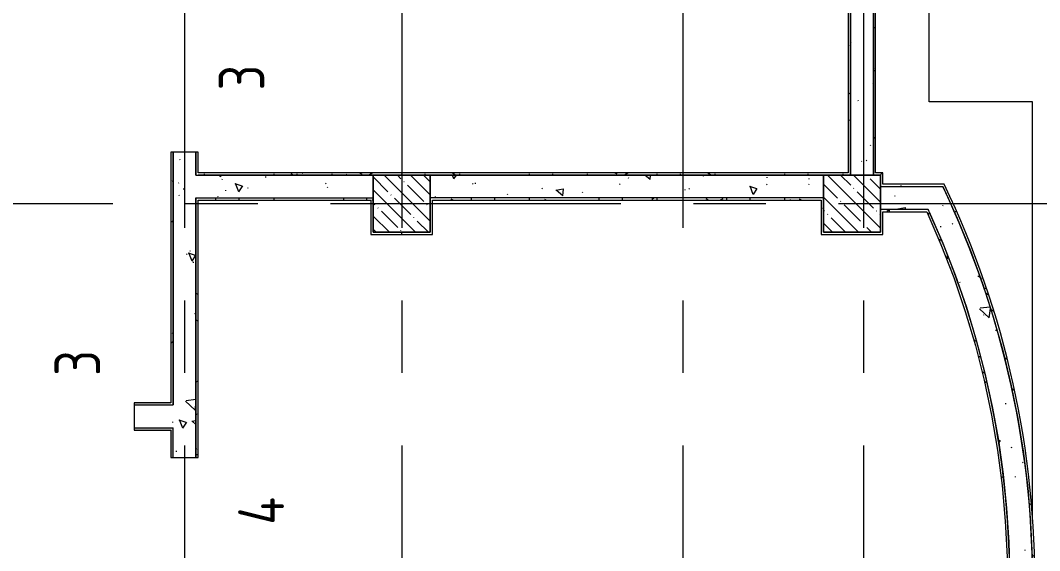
# Model space of a CAD drawing. Header units: metres. Extents: x 50 to 891, y -1294 to 247.
# Drawn here: x 266.61 to 311.2, y -1034.54 to -1011.36 of the extents above; entities that cross this region are included whole.
import ezdxf

# ---------------------------------------------------------------- set-up
doc = ezdxf.new("R2010")
doc.units = ezdxf.units.M
doc.linetypes.add('Линия сетки', pattern=[22.225, 12.7, -3.175, 3.175, -3.175])
doc.layers.add('ПЛАН', color=8, linetype='Continuous')
doc.styles.add('ISOCPEUR', font='isocpeur.ttf', dxfattribs={"width": 0.8, "height": 200})
pattern_1 = [(140, (-1795.439, 1051.8707), (0.318779, 3.6436825), [0.381, -4.191]), (85, (-1795.439, 1051.8707), (-3.821138, -0.704858), [0.3048, -3.3528]), (190.451, (-1795.4123, 1052.1743), (-3.5023338, 2.93885), [0.3238, -3.5618]), (136.184, (-1796.455, 1051.8707), (0.840855, 5.421581), [0.5715, -6.2865]), (186.636, (-1796.385, 1052.3225), (-4.948549, 4.74805), [0.4857, -5.3427]), (81.184, (-1796.455, 1051.8707), (-4.948506, 4.748103), [0.4572, -5.0292]), (111, (-1796.201, 1052.3787), (2.0453028, 3.0322893), [0.381, -4.191]), (56, (-1796.201, 1052.3787), (-3.6837646, 1.2360417), [0.3048, -3.3528]), (161.451, (-1796.0305, 1052.6314), (-1.6384274, 4.2683413), [0.3238, -3.5618]), (127.5, (-1795.4389, 1051.8707), (-1.6911006, 0.06177347), [0.03353, -3.27863, 0.03353, -3.37007, -3.3655]), (127.5, (-1795.4389, 1051.8707), (-1.6911006, 0.06177347), [-6.71576, 0.03353, -3.33197]), (97.5, (-1795.4389, 1051.8707), (-2.0036106, 1.3363944), [0.03353, -1.90703, 0.03353, -3.20243, -1.2827]), (97.5, (-1795.4389, 1051.8707), (-2.0036106, 1.3363944), [-5.17652, 0.03353, -1.24917]), (57.5, (-1795.4389, 1050.7378), (0.1145767, 2.71181666), [0.03353, -1.23647, 0.03353, -9.18667]), (57.5, (-1795.4389, 1050.7378), (0.1145767, 2.71181666), [-1.30353, -3.92887, 0.03353, -5.22427]), (47.5, (-1795.439, 1050.2298), (-0.5085355, 2.9625848), [0.03353, -1.61747, 0.03353, -6.33171]), (47.5, (-1795.439, 1050.2298), (-0.5085355, 2.9625848), [-1.68453, -2.59791, 0.03353, -3.70027])]
pattern_2 = [(135, (-1795.4389, 1051.8707), (-0.57024626, -0.57024626), []), (135, (-1795.4389, 1052.4409), (-0.57024626, -0.57024626), [1.008065, -0.201615, 0.016765, -0.18485])]
pattern_3 = [(90, (-1795.4389, 1051.87066), (-0.508, 2.032), [0.16764, -1.35636, 0.16764, -9.48436]), (90, (-1795.4389, 1051.87066), (-0.508, 2.032), [-1.69164, -1.35636, 0.16764, -2.88036, -5.08]), (90, (-1795.4389, 1051.87066), (-0.508, 2.032), [-6.096, 0.16764, -1.35636, 0.16764, -3.38836]), (90, (-1795.4389, 1051.87066), (-0.508, 2.032), [-7.78764, -0.84836, 0.16764, -2.37236]), (210, (-1795.6929, 1052.63266), (-1.50576362, -1.455940905), [0.16764, -1.35636, 0.16764, -9.48436]), (210, (-1795.6929, 1052.63266), (-1.50576362, -1.455940905), [-1.69164, -1.35636, 0.16764, -2.88036, -5.08]), (210, (-1795.6929, 1052.63266), (-1.50576362, -1.455940905), [-6.096, 0.16764, -1.35636, 0.16764, -3.38836]), (210, (-1795.6929, 1052.63266), (-1.50576362, -1.455940905), [-7.78764, -0.84836, 0.16764, -2.37236]), (330, (-1796.7089, 1052.88666), (2.01376362, -0.576059095), [0.16764, -1.35636, 0.16764, -9.48436]), (330, (-1796.7089, 1052.88666), (2.01376362, -0.576059095), [-1.69164, -1.35636, 0.16764, -2.88036, -5.08]), (330, (-1796.7089, 1052.88666), (2.01376362, -0.576059095), [-6.096, 0.16764, -1.35636, 0.16764, -3.38836]), (330, (-1796.7089, 1052.88666), (2.01376362, -0.576059095), [-7.78764, -0.84836, 0.16764, -2.37236])]

msp = doc.modelspace()

# ---------------------------------------------------------------- hatches: boundary and pattern name
at = {"layer": 'ПЛАН', "lineweight": 13}
h = msp.add_hatch(dxfattribs=at)
h.set_pattern_fill('FP_5', color=8, scale=0.005, angle=90, style=0, pattern_type=2)
h.set_pattern_definition(pattern_3)
h.paths.add_polyline_path([(273.295, -1003.219), (273.195, -1003.219), (273.195, -1011.119), (273.295, -1011.119), (273.295, -1003.369)])
h.paths.add_polyline_path([(273.295, -1028.169), (273.295, -1017.119), (273.195, -1017.119), (273.195, -1028.169)])
h = msp.add_hatch(dxfattribs=at)
h.set_pattern_fill('FP_3', color=8, scale=0.005, angle=90, style=0, pattern_type=2)
h.set_pattern_definition(pattern_1)
h.paths.add_polyline_path([(274.295, -1019.119), (274.295, -1017.119), (273.295, -1017.119), (273.295, -1030.469), (274.295, -1030.469)])
h.paths.add_polyline_path([(274.295, -1010.494), (274.295, -1003.369), (273.295, -1003.369), (273.295, -1011.119), (274.295, -1011.119)])
h.paths.add_polyline_path([(274.295, -1064.169), (274.295, -1062.669), (273.295, -1062.669), (273.295, -1079.269), (274.295, -1079.269), (274.295, -1064.654)])
h.paths.add_polyline_path([(274.295, -1055.669), (274.295, -1036.469), (273.295, -1036.469), (273.295, -1055.669)])
h = msp.add_hatch(dxfattribs=at)
h.set_pattern_fill('FP_5', color=8, scale=0.005, angle=90, style=0, pattern_type=2)
h.set_pattern_definition(pattern_3)
h.paths.add_polyline_path([(302.93, -1004.719), (302.83, -1004.719), (302.83, -1018.119), (302.93, -1018.119), (302.93, -1009.689)])
h = msp.add_hatch(dxfattribs=at)
h.set_pattern_fill('FP_3', color=8, scale=0.005, angle=90, style=0, pattern_type=2)
h.set_pattern_definition(pattern_1)
h.paths.add_polyline_path([(303.93, -1004.619), (302.93, -1004.619), (302.93, -1018.119), (303.93, -1018.119), (303.93, -1009.689)])
h = msp.add_hatch(dxfattribs=at)
h.set_pattern_fill('FP_5', color=8, scale=0.005, angle=90, style=0, pattern_type=2)
h.set_pattern_definition(pattern_3)
h.paths.add_polyline_path([(304.03, -1018.019), (304.03, -1004.719), (303.93, -1004.719), (303.93, -1018.019)])
h = msp.add_hatch(dxfattribs=at)
h.set_pattern_fill('FP_3', color=8, scale=0.005, angle=90, style=0, pattern_type=2)
h.set_pattern_definition(pattern_1)
h.paths.add_polyline_path([(301.745, -1018.119), (284.545, -1018.119), (284.545, -1019.119), (301.745, -1019.119)])
h.paths.add_polyline_path([(282.045, -1018.119), (274.295, -1018.119), (274.295, -1019.119), (282.045, -1019.119)])
h = msp.add_hatch(dxfattribs=at)
h.set_pattern_fill('FP_5', color=8, scale=0.005, angle=90, style=0, pattern_type=2)
h.set_pattern_definition(pattern_3)
h.paths.add_polyline_path([(302.83, -1018.019), (274.395, -1018.019), (274.395, -1018.119), (302.83, -1018.119)])
h = msp.add_hatch(dxfattribs=at)
h.set_pattern_fill('FP_2', color=8, scale=0.005, angle=90, style=0, pattern_type=2)
h.set_pattern_definition(pattern_2)
h.paths.add_polyline_path([(284.545, -1018.119), (282.045, -1018.119), (282.045, -1020.619), (284.545, -1020.619), (284.545, -1019.119)])
h = msp.add_hatch(dxfattribs=at)
h.set_pattern_fill('FP_2', color=8, scale=0.005, angle=90, style=0, pattern_type=2)
h.set_pattern_definition(pattern_2)
h.paths.add_polyline_path([(304.245, -1018.119), (301.745, -1018.119), (301.745, -1020.619), (304.245, -1020.619), (304.245, -1018.519)])
h = msp.add_hatch(dxfattribs=at)
h.set_pattern_fill('FP_5', color=8, scale=0.005, angle=90, style=0, pattern_type=2)
h.set_pattern_definition(pattern_3)
h.paths.add_polyline_path([(304.345, -1018.519), (304.345, -1018.019), (304.245, -1018.019), (304.245, -1018.519)])
h = msp.add_hatch(dxfattribs=at)
h.set_pattern_fill('FP_5', color=8, scale=0.005, angle=90, style=0, pattern_type=2)
h.set_pattern_definition(pattern_3)
h.paths.add_polyline_path([(306.962, -1018.619), (306.914, -1018.519), (304.245, -1018.519), (304.245, -1018.619), (306.646, -1018.619)])
h = msp.add_hatch(dxfattribs=at)
h.set_pattern_fill('FP_3', color=8, scale=0.005, angle=90, style=0, pattern_type=2)
h.set_pattern_definition(pattern_1)
h.paths.add_polyline_path([(306.326, -1019.619), (306.091, -1019.117), (305.849, -1018.619), (304.245, -1018.619), (304.245, -1019.619), (304.507, -1019.619)])
h = msp.add_hatch(dxfattribs=at)
h.set_pattern_fill('FP_3', color=8, scale=0.005, angle=90, style=0, pattern_type=2)
h.set_pattern_definition(pattern_1)
h.paths.add_polyline_path([(310.892, -1035.568), (310.847, -1033.974), (310.737, -1032.383), (310.565, -1030.798), (310.33, -1029.222), (310.032, -1027.655), (309.671, -1026.102), (309.25, -1024.565), (308.767, -1023.045), (308.224, -1021.546), (307.622, -1020.07), (306.962, -1018.619), (305.849, -1018.619), (306.091, -1019.117), (306.372, -1019.719), (306.967, -1021.091), (307.519, -1022.514), (307.997, -1023.9), (308.43, -1025.331), (308.808, -1026.779), (309.131, -1028.239), (309.397, -1029.711), (309.607, -1031.192), (309.759, -1032.68), (309.855, -1034.173), (309.893, -1035.669), (309.874, -1037.164), (309.797, -1038.658), (309.664, -1040.148), (309.473, -1041.632), (309.226, -1043.107), (308.922, -1044.572), (308.562, -1046.024), (308.147, -1047.461), (307.677, -1048.881), (307.153, -1050.282), (306.576, -1051.662), (305.946, -1053.019), (305.625, -1053.661), (305.441, -1054.019), (306.566, -1054.019), (307.259, -1052.583), (307.894, -1051.12), (308.47, -1049.634), (308.986, -1048.125), (309.442, -1046.598), (309.837, -1045.053), (310.17, -1043.494), (310.441, -1041.923), (310.648, -1040.342), (310.793, -1038.754), (310.874, -1037.162)])
h = msp.add_hatch(dxfattribs=at)
h.set_pattern_fill('FP_5', color=8, scale=0.005, angle=90, style=0, pattern_type=2)
h.set_pattern_definition(pattern_3)
h.paths.add_polyline_path([(310.992, -1035.51), (310.944, -1033.912), (310.832, -1032.317), (310.657, -1030.727), (310.418, -1029.147), (310.117, -1027.576), (309.754, -1026.019), (309.286, -1024.346), (308.842, -1022.955), (308.295, -1021.452), (307.689, -1019.973), (307.025, -1018.519), (306.914, -1018.519), (306.962, -1018.619), (307.596, -1020.009), (308.176, -1021.422), (308.702, -1022.857), (309.184, -1024.346), (309.589, -1025.781), (309.947, -1027.266), (310.249, -1028.764), (310.494, -1030.272), (310.68, -1031.788), (310.809, -1033.311), (310.879, -1034.837), (310.891, -1036.365), (310.845, -1037.892), (310.741, -1039.416), (310.578, -1040.936), (310.357, -1042.448), (310.079, -1043.95), (309.744, -1045.441), (309.352, -1046.917), (308.904, -1048.378), (308.401, -1049.821), (307.843, -1051.243), (307.231, -1052.643), (306.566, -1054.019), (306.678, -1054.019), (307.371, -1052.578), (308.006, -1051.11), (308.582, -1049.619), (309.098, -1048.106), (309.553, -1046.573), (309.947, -1045.023), (310.279, -1043.459), (310.548, -1041.883), (310.754, -1040.298), (310.897, -1038.705), (310.976, -1037.109)])
h = msp.add_hatch(dxfattribs=at)
h.set_pattern_fill('FP_5', color=8, scale=0.005, angle=90, style=0, pattern_type=2)
h.set_pattern_definition(pattern_3)
h.paths.add_polyline_path([(274.395, -1053.569), (274.395, -1036.469), (274.295, -1036.469), (274.295, -1053.669), (274.395, -1053.669), (274.395, -1053.661)])
h.paths.add_polyline_path([(274.395, -1030.469), (274.395, -1019.119), (274.295, -1019.119), (274.295, -1030.469)])
h = msp.add_hatch(dxfattribs=at)
h.set_pattern_fill('FP_5', color=8, scale=0.005, angle=90, style=0, pattern_type=2)
h.set_pattern_definition(pattern_3)
h.paths.add_polyline_path([(282.045, -1019.119), (274.395, -1019.119), (274.395, -1019.219), (282.045, -1019.219)])
h = msp.add_hatch(dxfattribs=at)
h.set_pattern_fill('FP_5', color=8, scale=0.005, angle=90, style=0, pattern_type=2)
h.set_pattern_definition(pattern_3)
h.paths.add_polyline_path([(301.745, -1019.119), (284.645, -1019.119), (284.645, -1019.219), (301.745, -1019.219)])
h = msp.add_hatch(dxfattribs=at)
h.set_pattern_fill('FP_5', color=8, scale=0.005, angle=90, style=0, pattern_type=2)
h.set_pattern_definition(pattern_3)
h.paths.add_polyline_path([(301.745, -1020.682), (301.745, -1019.219), (301.645, -1019.219), (301.645, -1020.719), (301.745, -1020.719)])
h = msp.add_hatch(dxfattribs=at)
h.set_pattern_fill('FP_5', color=8, scale=0.005, angle=90, style=0, pattern_type=2)
h.set_pattern_definition(pattern_3)
h.paths.add_polyline_path([(306.372, -1019.719), (306.326, -1019.619), (304.345, -1019.619), (304.345, -1019.719), (306.262, -1019.719)])
h = msp.add_hatch(dxfattribs=at)
h.set_pattern_fill('FP_5', color=8, scale=0.005, angle=90, style=0, pattern_type=2)
h.set_pattern_definition(pattern_3)
h.paths.add_polyline_path([(309.891, -1036.417), (309.879, -1034.853), (309.805, -1033.291), (309.661, -1031.675), (309.47, -1030.182), (309.209, -1028.64), (308.887, -1027.109), (308.503, -1025.593), (308.059, -1024.094), (307.517, -1022.514), (306.993, -1021.154), (306.372, -1019.719), (306.262, -1019.719), (306.883, -1021.149), (307.445, -1022.603), (307.949, -1024.078), (308.394, -1025.573), (308.786, -1027.12), (309.101, -1028.609), (309.363, -1030.146), (309.564, -1031.692), (309.702, -1033.245), (309.778, -1034.802), (309.791, -1036.361), (309.742, -1037.919), (309.631, -1039.475), (309.457, -1041.024), (309.202, -1042.668), (308.925, -1044.096), (308.567, -1045.613), (308.148, -1047.115), (307.67, -1048.599), (307.132, -1050.062), (306.537, -1051.503), (305.835, -1053.019), (305.946, -1053.019), (306.646, -1051.497), (307.203, -1050.155), (307.745, -1048.688), (308.227, -1047.201), (308.649, -1045.695), (309.01, -1044.173), (309.311, -1042.639), (309.549, -1041.093), (309.725, -1039.539), (309.839, -1037.98)])
h = msp.add_hatch(dxfattribs=at)
h.set_pattern_fill('FP_5', color=8, scale=0.005, angle=90, style=0, pattern_type=2)
h.set_pattern_definition(pattern_3)
h.paths.add_polyline_path([(284.645, -1020.719), (284.645, -1020.619), (282.045, -1020.619), (282.045, -1020.719), (283.114, -1020.719)])
h = msp.add_hatch(dxfattribs=at)
h.set_pattern_fill('FP_5', color=8, scale=0.005, angle=90, style=0, pattern_type=2)
h.set_pattern_definition(pattern_3)
h.paths.add_polyline_path([(273.195, -1028.169), (273.195, -1028.069), (271.595, -1028.069), (271.595, -1028.169)])
h.paths.add_polyline_path([(265.595, -1028.069), (220.895, -1028.069), (220.895, -1028.169), (265.595, -1028.169)])
h = msp.add_hatch(dxfattribs=at)
h.set_pattern_fill('FP_3', color=8, scale=0.005, angle=90, style=0, pattern_type=2)
h.set_pattern_definition(pattern_1)
h.paths.add_polyline_path([(273.295, -1029.169), (273.295, -1028.169), (271.595, -1028.169), (271.595, -1029.169)])
h.paths.add_polyline_path([(265.595, -1028.169), (220.895, -1028.169), (220.895, -1029.169), (265.595, -1029.169)])
h = msp.add_hatch(dxfattribs=at)
h.set_pattern_fill('FP_5', color=8, scale=0.005, angle=90, style=0, pattern_type=2)
h.set_pattern_definition(pattern_3)
h.paths.add_polyline_path([(273.295, -1029.169), (271.595, -1029.169), (271.595, -1029.269), (273.295, -1029.269)])
h.paths.add_polyline_path([(265.595, -1029.269), (265.595, -1029.169), (220.995, -1029.169), (220.995, -1029.269), (257.443, -1029.269)])
h = msp.add_hatch(dxfattribs=at)
h.set_pattern_fill('FP_5', color=8, scale=0.005, angle=90, style=0, pattern_type=2)
h.set_pattern_definition(pattern_3)
h.paths.add_polyline_path([(273.295, -1030.469), (273.295, -1029.269), (273.195, -1029.269), (273.195, -1030.469)])
h.paths.add_polyline_path([(273.295, -1062.669), (273.195, -1062.669), (273.195, -1078.269), (273.295, -1078.269), (273.295, -1064.654)])
h.paths.add_polyline_path([(273.295, -1055.669), (273.295, -1036.469), (273.195, -1036.469), (273.195, -1055.669)])

# ---------------------------------------------------------------- linework, layer by layer
at = {"layer": 'ПЛАН', "color": 8, "linetype": 'Линия сетки', "lineweight": 13}
for p, q in [((273.795, -963.271), (273.795, -1116.195)), ((283.295, -963.271), (283.295, -1116.195)), ((295.595, -963.271), (295.595, -1116.195)), ((303.495, -963.271), (303.495, -1116.195)), ((315.105, -1019.369), (172.858, -1019.369))]:
    msp.add_line(p, q, dxfattribs=at)
at = {"layer": 'ПЛАН', "color": 8, "lineweight": 13}
for p, q in [((306.37, -1014.919), (306.37, -984.394)), ((302.83, -1004.719), (302.83, -1018.019)), ((302.93, -1004.619), (302.93, -1018.119)), ((302.93, -1018.119), (302.93, -1004.719)), ((303.93, -1018.119), (303.93, -1004.619)), ((303.93, -1004.619), (303.93, -1018.119)), ((304.03, -1018.019), (304.03, -1004.719)), ((310.895, -1014.919), (306.37, -1014.919)), ((310.895, -1033.222), (310.895, -1014.919)), ((273.195, -1017.119), (273.195, -1028.069)), ((273.295, -1017.119), (273.195, -1017.119)), ((273.295, -1017.119), (273.295, -1028.169)), ((273.295, -1028.169), (273.295, -1017.119)), ((274.395, -1017.119), (273.295, -1017.119)), ((274.295, -1018.119), (274.295, -1017.119)), ((274.295, -1017.119), (274.295, -1018.119)), ((274.395, -1018.019), (274.395, -1017.119)), ((274.295, -1018.119), (274.395, -1018.119)), ((302.83, -1018.019), (274.395, -1018.019)), ((282.045, -1018.119), (274.395, -1018.119)), ((274.395, -1018.119), (301.745, -1018.119)), ((282.045, -1019.119), (282.045, -1018.119)), ((284.545, -1018.119), (282.045, -1018.119)), ((282.045, -1018.119), (282.045, -1019.119)), ((301.745, -1018.119), (284.545, -1018.119)), ((284.545, -1018.119), (284.545, -1019.119)), ((284.545, -1019.119), (284.545, -1018.119)), ((302.83, -1018.119), (301.745, -1018.119)), ((301.745, -1018.119), (301.745, -1019.119)), ((301.745, -1020.619), (301.745, -1018.119)), ((301.745, -1018.119), (302.93, -1018.119)), ((302.93, -1018.119), (302.83, -1018.119)), ((302.93, -1018.119), (303.93, -1018.119)), ((303.93, -1018.119), (302.93, -1018.119)), ((304.245, -1018.119), (303.93, -1018.119)), ((303.93, -1018.119), (304.245, -1018.119)), ((304.345, -1018.019), (304.03, -1018.019)), ((304.245, -1018.519), (304.245, -1018.119)), ((304.245, -1018.119), (304.245, -1018.619)), ((304.345, -1018.519), (304.345, -1018.019)), ((304.245, -1018.619), (304.245, -1018.519)), ((304.245, -1018.619), (304.245, -1019.619)), ((304.245, -1019.619), (304.245, -1018.619)), ((304.245, -1018.619), (306.962, -1018.619)), ((307.025, -1018.519), (304.345, -1018.519)), ((274.295, -1019.119), (282.045, -1019.119)), ((274.295, -1030.469), (274.295, -1019.119)), ((274.295, -1019.119), (274.295, -1030.469)), ((274.395, -1030.469), (274.395, -1019.219)), ((274.395, -1019.219), (281.945, -1019.219)), ((281.945, -1019.219), (281.945, -1020.719)), ((282.045, -1019.119), (282.045, -1020.619)), ((282.045, -1020.619), (282.045, -1019.119)), ((284.545, -1020.619), (284.545, -1019.119)), ((284.545, -1019.119), (284.545, -1020.619)), ((301.745, -1019.119), (284.545, -1019.119)), ((284.645, -1020.719), (284.645, -1019.219)), ((284.645, -1019.219), (301.645, -1019.219)), ((301.645, -1019.219), (301.645, -1020.719)), ((301.745, -1019.119), (301.745, -1019.219)), ((301.745, -1019.219), (301.745, -1020.619)), ((304.245, -1020.619), (304.245, -1019.619)), ((304.245, -1019.619), (304.245, -1020.619)), ((306.326, -1019.619), (304.245, -1019.619)), ((304.345, -1020.719), (304.345, -1019.719)), ((304.345, -1019.719), (306.262, -1019.719)), ((306.512, -1020.028), (306.507, -1020.016)), ((282.045, -1020.619), (284.545, -1020.619)), ((284.545, -1020.619), (282.045, -1020.619)), ((301.745, -1020.619), (304.245, -1020.619)), ((304.245, -1020.619), (301.745, -1020.619)), ((281.945, -1020.719), (284.645, -1020.719)), ((301.645, -1020.719), (304.345, -1020.719)), ((306.838, -1020.781), (306.816, -1020.729)), ((271.595, -1028.069), (271.595, -1029.269)), ((273.195, -1028.069), (271.595, -1028.069)), ((271.595, -1028.169), (273.295, -1028.169)), ((271.595, -1029.169), (273.295, -1029.169)), ((271.595, -1029.269), (273.195, -1029.269)), ((273.195, -1029.269), (273.195, -1030.469)), ((273.295, -1029.269), (273.295, -1029.169)), ((273.295, -1030.469), (273.295, -1029.269)), ((273.195, -1030.469), (273.295, -1030.469)), ((273.295, -1030.469), (273.295, -1030.469)), ((273.295, -1030.469), (274.395, -1030.469))]:
    msp.add_line(p, q, dxfattribs=at)
at = {"layer": 'ПЛАН', "color": 8, "lineweight": 13, "flags": 128}
for points in [[(306.962, -1018.619), (307.596, -1020.009), (308.176, -1021.422), (308.702, -1022.857), (309.173, -1024.31), (309.589, -1025.781), (309.947, -1027.266), (310.249, -1028.764), (310.494, -1030.272), (310.68, -1031.788), (310.809, -1033.311), (310.879, -1034.837)], [(306.262, -1019.719), (306.883, -1021.149), (307.445, -1022.603), (307.949, -1024.078), (308.394, -1025.573), (308.778, -1027.084), (309.101, -1028.609), (309.363, -1030.146), (309.564, -1031.692), (309.702, -1033.245), (309.778, -1034.802), (309.791, -1036.361), (309.742, -1037.919), (309.631, -1039.475), (309.457, -1041.024), (309.222, -1042.565), (308.925, -1044.096), (308.567, -1045.613), (308.148, -1047.115), (307.67, -1048.599), (307.132, -1050.062), (306.537, -1051.503), (305.884, -1052.919)], [(306.372, -1019.719), (306.967, -1021.091), (307.509, -1022.486), (307.997, -1023.9), (308.43, -1025.331), (308.808, -1026.779), (309.131, -1028.239), (309.397, -1029.711), (309.607, -1031.192), (309.759, -1032.68), (309.855, -1034.173), (309.893, -1035.669), (309.874, -1037.164), (309.797, -1038.658), (309.664, -1040.148), (309.473, -1041.632), (309.226, -1043.107), (308.922, -1044.572), (308.562, -1046.024), (308.147, -1047.461), (307.677, -1048.881), (307.153, -1050.282), (306.576, -1051.662), (305.946, -1053.019)]]:
    msp.add_lwpolyline(points, dxfattribs=at)
at = {"layer": 'ПЛАН', "color": 8, "lineweight": 13}
for centre, radius, start, end in [((270.876, -1035.918), 40.018, 333.1065, 25.6123), ((270.876, -1035.918), 40.118, 333.1792, 25.7022), ((270.876, -1035.918), 39.018, 334.0047, 24.5298), ((270.876, -1035.918), 39.018, 24.5298, 24.6913), ((270.89, -1035.918), 39.005, 20.5465, 20.6884), ((270.89, -1035.918), 39.005, 18.2563, 18.4612), ((270.89, -1035.918), 39.005, 15.9636, 16.2363), ((270.89, -1035.918), 39.005, 13.6677, 14.0135), ((270.89, -1035.918), 39.005, 11.3675, 11.7927), ((270.89, -1035.918), 39.005, 9.0616, 9.5737), ((270.89, -1035.918), 39.005, 6.7476, 7.3565), ((270.89, -1035.918), 39.005, 4.4217, 5.1408), ((270.89, -1035.918), 39.005, 2.0771, 2.9266)]:
    msp.add_arc(centre, radius, start, end, dxfattribs=at)

# ---------------------------------------------------------------- texts
at = {"layer": 'ПЛАН', "color": 8, "lineweight": 13, "insert": (276.145, -1033.4), "char_height": 2, "width": 0.80169, "attachment_point": 1, "rotation": 90, "style": 'ISOCPEUR', "bg_fill": 2}
msp.add_mtext('\\fISOCPEUR|b0|i0|c204|p34|;\\W.8;4', dxfattribs=at)

# ---------------------------------------------------------------- next in the draw order: texts
at = {"layer": 'ПЛАН', "color": 8, "lineweight": 13, "char_height": 2, "width": 0.70548, "attachment_point": 1, "rotation": 90, "style": 'ISOCPEUR', "bg_fill": 2}
for insert in [(275.29, -1014.417), (268.108, -1026.894)]:
    msp.add_mtext('\\fISOCPEUR|b0|i0|c204|p34|;\\W.8;3', dxfattribs=dict(at, insert=insert))

doc.saveas('drawing.dxf')
